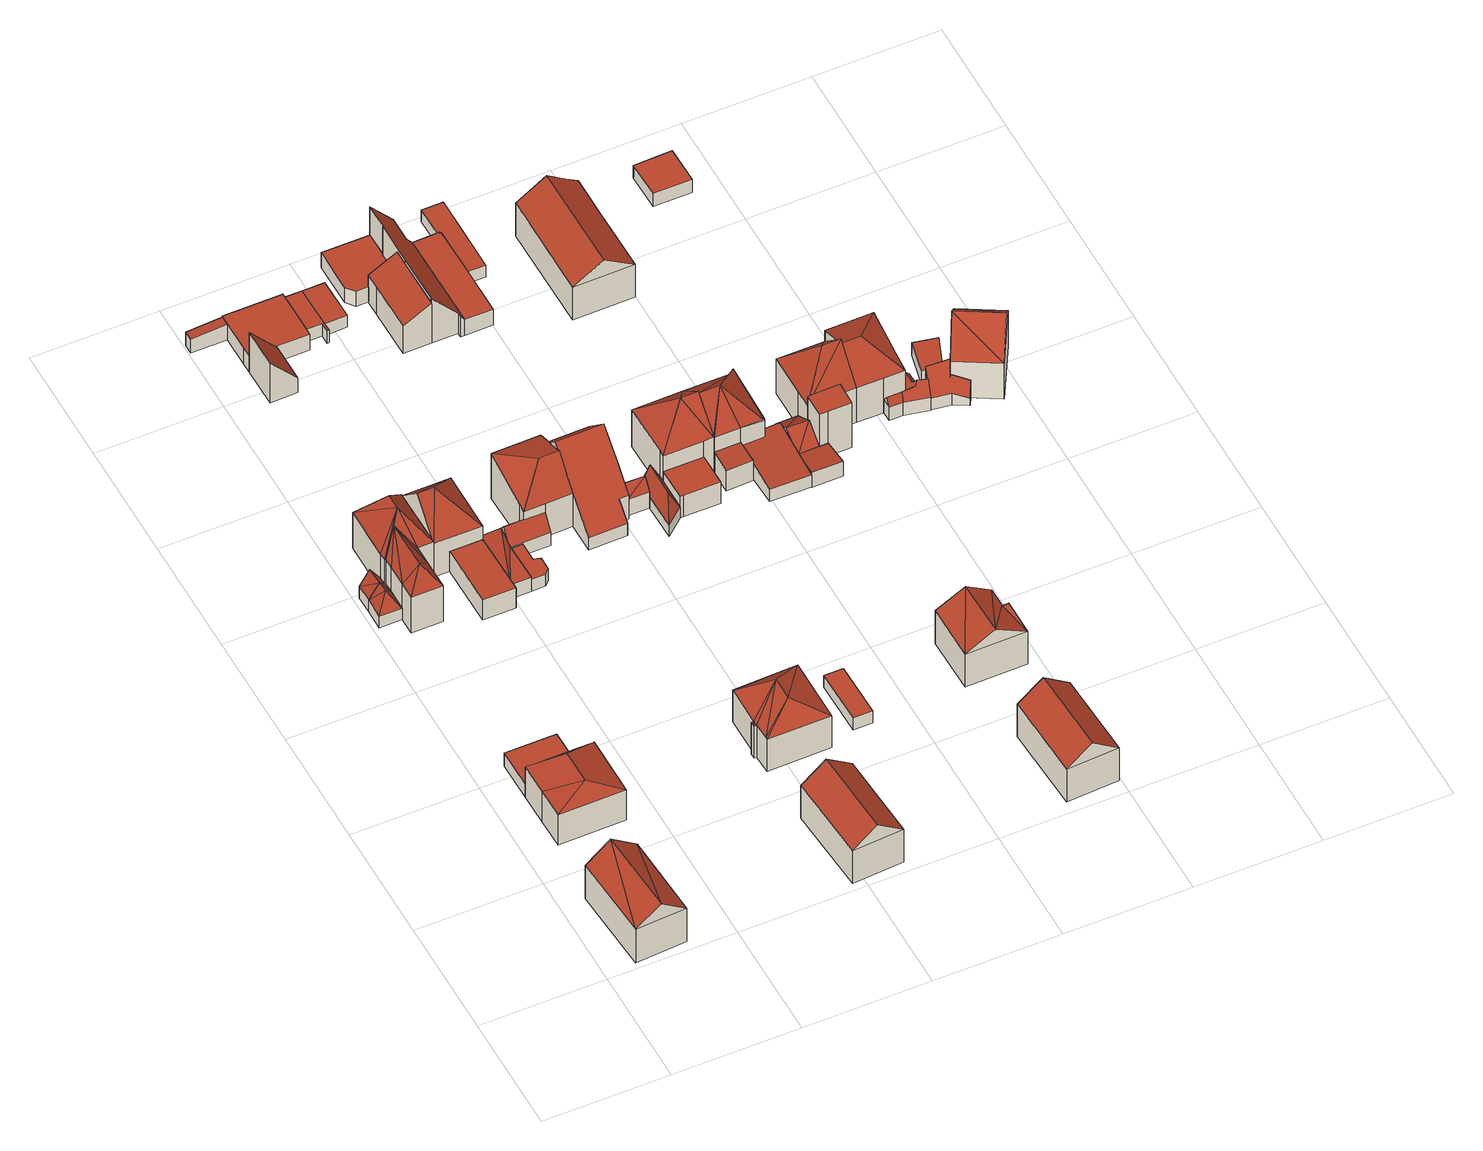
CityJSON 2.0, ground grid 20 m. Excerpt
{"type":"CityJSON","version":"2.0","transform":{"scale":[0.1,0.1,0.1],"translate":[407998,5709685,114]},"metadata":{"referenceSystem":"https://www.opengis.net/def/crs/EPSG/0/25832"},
"CityObjects":{
"building1":{"type":"Building","attributes":{"Gemeindeschluessel":"05978036","Geometrietyp2DReferenz":"3000","function":"31001_1000","roofType":"3100","measuredHeight":9.78},"geometry":[{"type":"MultiSurface","lod":"2","boundaries":[[[0,1,2,3]],[[1,4,5,2]],[[4,6,7,5]],[[6,0,3,7]],[[4,1,8]],[[0,6,9]],[[8,0,9]],[[0,8,1]],[[4,9,6]],[[9,4,8]],[[3,2,5,7]]],"semantics":{"surfaces":[{"type":"WallSurface"},{"type":"RoofSurface"},{"type":"GroundSurface"}],"values":[0,0,0,0,0,0,1,1,1,1,2]}}]},
"building2":{"type":"Building","attributes":{"Gemeindeschluessel":"05978036","Geometrietyp2DReferenz":"3000","function":"31001_1000","roofType":"5000","measuredHeight":8.57},"geometry":[{"type":"MultiSurface","lod":"2","boundaries":[[[10,11,12,13]],[[11,14,15,12]],[[14,16,17,15]],[[16,18,19,17]],[[18,20,21,19]],[[20,22,23,21]],[[22,24,13,23]],[[24,10,13]],[[20,18,25]],[[14,11,10,24,26]],[[18,16,14,26,25]],[[24,22,25,26]],[[22,20,25]],[[12,15,17,19,21,23,13]]],"semantics":{"surfaces":[{"type":"WallSurface"},{"type":"RoofSurface"},{"type":"GroundSurface"}],"values":[0,0,0,0,0,0,0,0,1,1,1,1,1,2]}}]},
"building3":{"type":"Building","attributes":{"Gemeindeschluessel":"05978036","Geometrietyp2DReferenz":"3000","function":"31001_2460","roofType":"1000","measuredHeight":2.71},"geometry":[{"type":"MultiSurface","lod":"2","boundaries":[[[27,28,29,13]],[[28,30,31,29]],[[30,32,33,31]],[[32,34,12,33]],[[34,27,13,12]],[[34,32,30,28,27]],[[13,29,31,33,12]]],"semantics":{"surfaces":[{"type":"WallSurface"},{"type":"RoofSurface"},{"type":"GroundSurface"}],"values":[0,0,0,0,0,1,2]}}]},
"building4":{"type":"Building","attributes":{"Gemeindeschluessel":"05978036","Geometrietyp2DReferenz":"3000","function":"31001_2460","roofType":"5000","measuredHeight":5.04},"geometry":[{"type":"MultiSurface","lod":"2","boundaries":[[[35,36,37,38]],[[36,39,40,37]],[[39,41,42,40]],[[41,43,44,42]],[[43,45,46,44]],[[45,47,48,46]],[[47,49,50,48]],[[49,35,38,50]],[[35,51,52]],[[49,51,35]],[[49,53,51]],[[49,54,53]],[[54,49,47]],[[54,47,45]],[[53,43,41]],[[54,43,53]],[[43,54,45]],[[51,53,41,39]],[[52,51,39,36]],[[52,36,35]],[[38,37,40,42,44,46,48,50]]],"semantics":{"surfaces":[{"type":"WallSurface"},{"type":"RoofSurface"},{"type":"GroundSurface"}],"values":[0,0,0,0,0,0,0,0,1,1,1,1,1,1,1,1,1,1,1,0,2]}}]},
"building5":{"type":"Building","attributes":{"Gemeindeschluessel":"05978036","Geometrietyp2DReferenz":"3000","function":"31001_1000","roofType":"5000","measuredHeight":12.4},"geometry":[{"type":"MultiSurface","lod":"2","boundaries":[[[55,56,57,37]],[[56,58,59,57]],[[58,60,61,59]],[[60,62,63,61]],[[62,64,65,63]],[[64,66,67,65]],[[66,68,69,67]],[[68,70,46,69]],[[70,71,44,46]],[[71,72,42,44]],[[72,73,40,42]],[[73,55,37,40]],[[73,74,75]],[[74,73,72]],[[62,75,74]],[[75,62,60]],[[71,74,72]],[[70,74,71]],[[70,76,74]],[[76,70,68]],[[76,68,66]],[[74,64,62]],[[76,64,74]],[[64,76,66]],[[77,75,60,58]],[[77,58,56]],[[56,75,77]],[[55,75,56]],[[75,55,73]],[[37,57,59,61,63,65,67,69,46,44,42,40]]],"semantics":{"surfaces":[{"type":"WallSurface"},{"type":"RoofSurface"},{"type":"GroundSurface"}],"values":[0,0,0,0,0,0,0,0,0,0,0,0,1,1,1,1,1,1,1,1,1,1,1,1,1,1,1,1,1,2]}}]},
"building6":{"type":"Building","attributes":{"Gemeindeschluessel":"05978036","Geometrietyp2DReferenz":"3000","function":"31001_1000"},"children":["building6-1","building6-2"]},
"building6-1":{"type":"BuildingPart","attributes":{"roofType":"1000","measuredHeight":4},"parents":["building6"],"geometry":[{"type":"MultiSurface","lod":"2","boundaries":[[[78,79,80,81]],[[79,82,83,80]],[[82,84,85,83]],[[84,86,87,85]],[[86,84,82,79,78]],[[81,80,83,85,87]],[[81,87,86,78]]],"semantics":{"surfaces":[{"type":"WallSurface"},{"type":"RoofSurface"},{"type":"GroundSurface"},{"type":"ClosureSurface"}],"values":[0,0,0,0,1,2,3]}}]},
"building6-2":{"type":"BuildingPart","attributes":{"roofType":"5000","measuredHeight":12.11},"parents":["building6"],"geometry":[{"type":"MultiSurface","lod":"2","boundaries":[[[88,89,90,91]],[[89,92,78,81,90]],[[93,88,91,94]],[[92,89,95]],[[88,93,96]],[[89,96,95]],[[96,89,88]],[[93,95,96]],[[95,93,92]],[[91,90,81,87,94]],[[94,87,86,78,92,93]],[[87,81,78,86]]],"semantics":{"surfaces":[{"type":"WallSurface"},{"type":"RoofSurface"},{"type":"GroundSurface"},{"type":"ClosureSurface"}],"values":[0,0,0,1,0,1,1,1,1,2,0,3]}}]},
"building7":{"type":"Building","attributes":{"Gemeindeschluessel":"05978036","Geometrietyp2DReferenz":"3000","function":"31001_1310","roofType":"2100","measuredHeight":3.03},"geometry":[{"type":"MultiSurface","lod":"2","boundaries":[[[97,98,99,100]],[[98,101,102,99]],[[101,103,104,102]],[[103,97,100,104]],[[103,101,98,97]],[[100,99,102,104]]],"semantics":{"surfaces":[{"type":"WallSurface"},{"type":"RoofSurface"},{"type":"GroundSurface"}],"values":[0,0,0,0,1,2]}}]},
"building8":{"type":"Building","attributes":{"Gemeindeschluessel":"05978036","Geometrietyp2DReferenz":"3000","function":"31001_2460","roofType":"5000","measuredHeight":3.91},"geometry":[{"type":"MultiSurface","lod":"2","boundaries":[[[105,106,107,108]],[[106,109,110,107]],[[109,111,112,110]],[[111,113,114,112]],[[113,115,116,114]],[[115,105,108,116]],[[117,118,105]],[[105,115,117]],[[106,113,111,109]],[[113,106,118]],[[118,117,113]],[[105,118,106]],[[113,117,115]],[[108,107,110,112,114,116]]],"semantics":{"surfaces":[{"type":"WallSurface"},{"type":"RoofSurface"},{"type":"GroundSurface"}],"values":[0,0,0,0,0,0,1,1,1,1,1,0,0,2]}}]},
"building9":{"type":"Building","attributes":{"Gemeindeschluessel":"05978036","Geometrietyp2DReferenz":"3000","function":"31001_1000","roofType":"3100","measuredHeight":9.77},"geometry":[{"type":"MultiSurface","lod":"2","boundaries":[[[119,120,121,122]],[[120,123,124,121]],[[123,125,126,124]],[[125,119,122,126]],[[123,120,127]],[[119,125,128]],[[120,119,128,127]],[[125,123,127,128]],[[122,121,124,126]]],"semantics":{"surfaces":[{"type":"WallSurface"},{"type":"RoofSurface"},{"type":"GroundSurface"}],"values":[0,0,0,0,0,0,1,1,2]}}]},
"building10":{"type":"Building","attributes":{"Gemeindeschluessel":"05978036","Geometrietyp2DReferenz":"3000","function":"31001_1310","roofType":"1000","measuredHeight":2.36},"geometry":[{"type":"MultiSurface","lod":"2","boundaries":[[[129,130,131,132]],[[130,133,134,131]],[[133,135,136,134]],[[135,137,138,136]],[[137,139,140,138]],[[139,141,142,140]],[[141,129,132,142]],[[141,139,137,135,133,130,129]],[[132,131,134,136,138,140,142]]],"semantics":{"surfaces":[{"type":"WallSurface"},{"type":"RoofSurface"},{"type":"GroundSurface"}],"values":[0,0,0,0,0,0,0,1,2]}}]},
"building11":{"type":"Building","attributes":{"Gemeindeschluessel":"05978036","Geometrietyp2DReferenz":"3000","function":"31001_1000"},"children":["building11-1","building11-2"]},
"building11-1":{"type":"BuildingPart","attributes":{"roofType":"2100","measuredHeight":8.08},"parents":["building11"],"geometry":[{"type":"MultiSurface","lod":"2","boundaries":[[[143,144,145,146]],[[144,147,148,149,145]],[[150,143,146,151]],[[150,152,147,144,143]],[[146,145,149,151]],[[152,148,147]],[[150,151,149,148,152]]],"semantics":{"surfaces":[{"type":"WallSurface"},{"type":"RoofSurface"},{"type":"GroundSurface"},{"type":"ClosureSurface"}],"values":[0,0,0,1,2,0,3]}}]},
"building11-2":{"type":"BuildingPart","attributes":{"roofType":"1000","measuredHeight":3.23},"parents":["building11"],"geometry":[{"type":"MultiSurface","lod":"2","boundaries":[[[153,154,155,156]],[[154,157,158,155]],[[157,159,160,158]],[[159,161,150,151,160]],[[148,162,163,149]],[[162,164,165,163]],[[164,153,156,165]],[[164,162,148,152,161,159,157,154,153]],[[156,155,158,160,151,149,163,165]],[[150,161,152]],[[149,151,150,152,148]]],"semantics":{"surfaces":[{"type":"WallSurface"},{"type":"RoofSurface"},{"type":"GroundSurface"},{"type":"ClosureSurface"}],"values":[0,0,0,0,0,0,0,1,2,0,3]}}]},
"building12":{"type":"Building","attributes":{"Gemeindeschluessel":"05978036","Geometrietyp2DReferenz":"3000","function":"31001_1310","roofType":"5000","measuredHeight":4.98},"geometry":[{"type":"MultiSurface","lod":"2","boundaries":[[[166,167,168,169]],[[167,170,171,168]],[[170,172,173,171]],[[172,174,175,173]],[[174,176,107,175]],[[176,177,108,107]],[[177,166,169,108]],[[178,179,180,181,176,174,172]],[[180,182,183,181]],[[176,181,183,177]],[[177,183,182,166]],[[166,182,180,179,167]],[[167,179,178,170]],[[170,178,172]],[[169,168,171,173,175,107,108]]],"semantics":{"surfaces":[{"type":"WallSurface"},{"type":"RoofSurface"},{"type":"GroundSurface"}],"values":[0,0,0,0,0,0,0,1,1,0,0,0,0,0,2]}}]},
"building13":{"type":"Building","attributes":{"Gemeindeschluessel":"05978036","Geometrietyp2DReferenz":"3000","function":"31001_1000","roofType":"5000","measuredHeight":9.37},"geometry":[{"type":"MultiSurface","lod":"2","boundaries":[[[184,185,186,187]],[[185,188,189,186]],[[188,190,191,189]],[[190,192,193,191]],[[192,194,195,193]],[[194,196,197,195]],[[196,198,199,197]],[[198,184,187,199]],[[200,201,202]],[[201,200,184]],[[203,190,188]],[[190,203,204]],[[202,204,203]],[[202,192,204]],[[202,198,192]],[[198,202,201]],[[198,194,192]],[[194,198,196]],[[200,188,185]],[[200,203,188]],[[203,200,202]],[[185,184,200]],[[192,190,204]],[[184,198,201]],[[187,186,189,191,193,195,197,199]]],"semantics":{"surfaces":[{"type":"WallSurface"},{"type":"RoofSurface"},{"type":"GroundSurface"}],"values":[0,0,0,0,0,0,0,0,1,1,1,1,1,1,1,1,1,1,1,1,1,0,0,0,2]}}]},
"building14":{"type":"Building","attributes":{"Gemeindeschluessel":"05978036","Geometrietyp2DReferenz":"3000","function":"31001_1000","roofType":"5000","measuredHeight":11.24},"geometry":[{"type":"MultiSurface","lod":"2","boundaries":[[[205,206,207,208]],[[206,209,210,207]],[[209,211,212,210]],[[211,213,214,212]],[[213,215,216,214]],[[215,205,208,216]],[[211,209,206,217]],[[205,215,218,217,206]],[[211,217,218,213]],[[218,215,213]],[[208,207,210,212,214,216]]],"semantics":{"surfaces":[{"type":"WallSurface"},{"type":"RoofSurface"},{"type":"GroundSurface"}],"values":[0,0,0,0,0,0,1,1,1,0,2]}}]},
"building15":{"type":"Building","attributes":{"Gemeindeschluessel":"05978036","Geometrietyp2DReferenz":"3000","function":"31001_2460","roofType":"1000","measuredHeight":2.53},"geometry":[{"type":"MultiSurface","lod":"2","boundaries":[[[219,220,158,221]],[[220,222,155,158]],[[222,223,224,155]],[[223,225,226,224]],[[225,227,228,226]],[[227,229,230,228]],[[229,219,221,230]],[[229,227,225,223,222,220,219]],[[221,158,155,224,226,228,230]]],"semantics":{"surfaces":[{"type":"WallSurface"},{"type":"RoofSurface"},{"type":"GroundSurface"}],"values":[0,0,0,0,0,0,0,1,2]}}]},
"building16":{"type":"Building","attributes":{"Gemeindeschluessel":"05978036","Geometrietyp2DReferenz":"3000","function":"31001_2460","roofType":"1000","measuredHeight":2.4},"geometry":[{"type":"MultiSurface","lod":"2","boundaries":[[[223,231,232,233]],[[231,234,235,232]],[[234,225,236,235]],[[225,223,233,236]],[[225,234,231,223]],[[233,232,235,236]]],"semantics":{"surfaces":[{"type":"WallSurface"},{"type":"RoofSurface"},{"type":"GroundSurface"}],"values":[0,0,0,0,1,2]}}]},
"building17":{"type":"Building","attributes":{"Gemeindeschluessel":"05978036","Geometrietyp2DReferenz":"3000","function":"31001_1000","roofType":"5000","measuredHeight":11.85},"geometry":[{"type":"MultiSurface","lod":"2","boundaries":[[[237,238,239,240]],[[238,241,242,239]],[[241,243,244,242]],[[243,245,246,244]],[[245,247,248,246]],[[247,249,250,248]],[[249,251,252,250]],[[251,253,254,252]],[[253,255,254]],[[255,237,240,254]],[[256,257,238,237]],[[247,245,243,241,257,256,255,253,251,249]],[[241,238,257]],[[237,255,256]],[[240,239,242,244,246,248,250,252,254]]],"semantics":{"surfaces":[{"type":"WallSurface"},{"type":"RoofSurface"},{"type":"GroundSurface"}],"values":[0,0,0,0,0,0,0,0,0,0,1,1,0,0,2]}}]},
"building18":{"type":"Building","attributes":{"Gemeindeschluessel":"05978036","Geometrietyp2DReferenz":"3000","function":"31001_2460","roofType":"1000","measuredHeight":2.38},"geometry":[{"type":"MultiSurface","lod":"2","boundaries":[[[258,259,260,261]],[[259,262,263,260]],[[262,264,265,263]],[[264,266,267,265]],[[266,258,261,267]],[[266,264,262,259,258]],[[261,260,263,265,267]]],"semantics":{"surfaces":[{"type":"WallSurface"},{"type":"RoofSurface"},{"type":"GroundSurface"}],"values":[0,0,0,0,0,1,2]}}]},
"building19":{"type":"Building","attributes":{"Gemeindeschluessel":"05978036","Geometrietyp2DReferenz":"3000","function":"31001_1310","roofType":"3100","measuredHeight":5.17},"geometry":[{"type":"MultiSurface","lod":"2","boundaries":[[[268,269,270,271]],[[269,272,273,270]],[[272,274,275,273]],[[274,268,271,275]],[[272,269,276]],[[268,274,277]],[[269,277,276]],[[277,269,268]],[[274,276,277]],[[276,274,272]],[[271,270,273,275]]],"semantics":{"surfaces":[{"type":"WallSurface"},{"type":"RoofSurface"},{"type":"GroundSurface"}],"values":[0,0,0,0,0,0,1,1,1,1,2]}}]},
"building20":{"type":"Building","attributes":{"Gemeindeschluessel":"05978036","Geometrietyp2DReferenz":"3000","function":"31001_1000"},"children":["building20-1","building20-2"]},
"building20-1":{"type":"BuildingPart","attributes":{"roofType":"1000","measuredHeight":3.01},"parents":["building20"],"geometry":[{"type":"MultiSurface","lod":"2","boundaries":[[[278,279,280,281]],[[279,282,283,280]],[[282,284,285,283]],[[284,286,287,285]],[[286,288,289,287]],[[290,291,292,293]],[[291,294,295,292]],[[294,278,281,295]],[[294,291,290,288,286,284,282,279,278]],[[281,280,283,285,287,289,293,292,295]],[[293,289,288,290]]],"semantics":{"surfaces":[{"type":"WallSurface"},{"type":"RoofSurface"},{"type":"GroundSurface"},{"type":"ClosureSurface"}],"values":[0,0,0,0,0,0,0,0,1,2,3]}}]},
"building20-2":{"type":"BuildingPart","attributes":{"roofType":"2100","measuredHeight":7.98},"parents":["building20"],"geometry":[{"type":"MultiSurface","lod":"2","boundaries":[[[296,297,298,289,288]],[[297,299,300,298]],[[299,301,302,300]],[[301,303,304,302]],[[303,305,306,304]],[[305,307,290,293,306]],[[307,305,303,301,299,297,296]],[[289,298,300,302,304,306,293]],[[288,290,307,296]],[[288,289,293,290]]],"semantics":{"surfaces":[{"type":"WallSurface"},{"type":"RoofSurface"},{"type":"GroundSurface"},{"type":"ClosureSurface"}],"values":[0,0,0,0,0,0,1,2,0,3]}}]},
"building21":{"type":"Building","attributes":{"Gemeindeschluessel":"05978036","Geometrietyp2DReferenz":"3000","function":"31001_2460","roofType":"5000","measuredHeight":5.17},"geometry":[{"type":"MultiSurface","lod":"2","boundaries":[[[308,309,310,270]],[[309,311,312,310]],[[311,313,314,312]],[[313,308,270,314]],[[315,313,311]],[[316,315,311,309]],[[316,309,308]],[[315,316,308,313]],[[270,310,312,314]]],"semantics":{"surfaces":[{"type":"WallSurface"},{"type":"RoofSurface"},{"type":"GroundSurface"}],"values":[0,0,0,0,1,1,0,1,2]}}]},
"building22":{"type":"Building","attributes":{"Gemeindeschluessel":"05978036","Geometrietyp2DReferenz":"3000","function":"31001_1000"},"children":["building22-1","building22-2"]},
"building22-1":{"type":"BuildingPart","attributes":{"roofType":"1000","measuredHeight":3.23},"parents":["building22"],"geometry":[{"type":"MultiSurface","lod":"2","boundaries":[[[317,318,319,320]],[[317,321,322,318]],[[321,323,324,322]],[[323,325,326,324]],[[325,327,328,326]],[[327,329,330,328]],[[329,327,325,323,321,317,320]],[[319,318,322,324,326,328,330]],[[320,319,330,329]]],"semantics":{"surfaces":[{"type":"WallSurface"},{"type":"RoofSurface"},{"type":"GroundSurface"},{"type":"ClosureSurface"}],"values":[0,0,0,0,0,0,1,2,3]}}]},
"building22-2":{"type":"BuildingPart","attributes":{"roofType":"2100","measuredHeight":8.91},"parents":["building22"],"geometry":[{"type":"MultiSurface","lod":"2","boundaries":[[[329,331,332,330]],[[331,333,334,332]],[[333,335,302,334]],[[335,336,300,302]],[[336,337,298,300]],[[337,338,287,298]],[[338,339,285,287]],[[339,340,283,285]],[[340,341,280,283]],[[341,342,343,280]],[[342,344,345,343]],[[344,320,319,345]],[[320,344,342,341,340,339,338,337,336,335,333,331,329]],[[330,332,334,302,300,298,287,285,283,280,343,345,319]],[[329,330,319,320]]],"semantics":{"surfaces":[{"type":"WallSurface"},{"type":"RoofSurface"},{"type":"GroundSurface"},{"type":"ClosureSurface"}],"values":[0,0,0,0,0,0,0,0,0,0,0,0,1,2,3]}}]},
"building23":{"type":"Building","attributes":{"Gemeindeschluessel":"05978036","Geometrietyp2DReferenz":"3000","function":"31001_1000"},"children":["building23-1","building23-2"]},
"building23-1":{"type":"BuildingPart","attributes":{"roofType":"5000","measuredHeight":11.95},"parents":["building23"],"geometry":[{"type":"MultiSurface","lod":"2","boundaries":[[[346,347,310,348,349]],[[347,350,351,310]],[[350,352,353,351]],[[352,354,355,353]],[[354,356,357,358,355]],[[350,347,346,359]],[[354,360,359]],[[354,359,346,356]],[[360,352,359]],[[359,352,350]],[[352,360,354]],[[358,348,310,351,353,355]],[[349,357,356,346]],[[349,348,358,357]]],"semantics":{"surfaces":[{"type":"WallSurface"},{"type":"RoofSurface"},{"type":"GroundSurface"},{"type":"ClosureSurface"}],"values":[0,0,0,0,0,1,1,1,1,1,0,2,0,3]}}]},
"building23-2":{"type":"BuildingPart","attributes":{"roofType":"1000","measuredHeight":4.26},"parents":["building23"],"geometry":[{"type":"MultiSurface","lod":"2","boundaries":[[[361,349,348,312]],[[357,362,363,358]],[[362,364,365,363]],[[364,361,312,365]],[[364,362,357,349,361]],[[312,348,358,363,365]],[[358,348,349,357]]],"semantics":{"surfaces":[{"type":"WallSurface"},{"type":"RoofSurface"},{"type":"GroundSurface"},{"type":"ClosureSurface"}],"values":[0,0,0,0,1,2,3]}}]},
"building24":{"type":"Building","attributes":{"Gemeindeschluessel":"05978036","Geometrietyp2DReferenz":"3000","function":"31001_1000","roofType":"3100","measuredHeight":9.8},"geometry":[{"type":"MultiSurface","lod":"2","boundaries":[[[366,367,368,369]],[[367,370,371,368]],[[370,372,373,371]],[[372,366,369,373]],[[370,367,374]],[[366,372,375]],[[367,366,375,374]],[[372,370,374,375]],[[369,368,371,373]]],"semantics":{"surfaces":[{"type":"WallSurface"},{"type":"RoofSurface"},{"type":"GroundSurface"}],"values":[0,0,0,0,0,0,1,1,2]}}]},
"building25":{"type":"Building","attributes":{"Gemeindeschluessel":"05978036","Geometrietyp2DReferenz":"3000","function":"31001_2460","roofType":"1000","measuredHeight":2.29},"geometry":[{"type":"MultiSurface","lod":"2","boundaries":[[[376,377,322,324]],[[377,378,318,322]],[[378,379,380,318]],[[379,381,382,380]],[[381,383,384,382]],[[383,385,386,384]],[[385,387,326,386]],[[387,376,324,326]],[[387,385,383,381,379,378,377,376]],[[324,322,318,380,382,384,386,326]]],"semantics":{"surfaces":[{"type":"WallSurface"},{"type":"RoofSurface"},{"type":"GroundSurface"}],"values":[0,0,0,0,0,0,0,0,1,2]}}]},
"building26":{"type":"Building","attributes":{"Gemeindeschluessel":"05978036","Geometrietyp2DReferenz":"3000","function":"31001_1000","roofType":"5000","measuredHeight":9.3},"geometry":[{"type":"MultiSurface","lod":"2","boundaries":[[[388,389,390,391]],[[389,392,393,390]],[[392,394,395,393]],[[394,396,397,395]],[[396,398,399,397]],[[398,388,391,399]],[[400,398,401]],[[398,400,388]],[[392,396,394]],[[392,401,396]],[[389,401,392]],[[401,389,400]],[[389,388,400]],[[398,396,401]],[[391,390,393,395,397,399]]],"semantics":{"surfaces":[{"type":"WallSurface"},{"type":"RoofSurface"},{"type":"GroundSurface"}],"values":[0,0,0,0,0,0,1,1,1,1,1,1,0,0,2]}}]},
"building27":{"type":"Building","attributes":{"Gemeindeschluessel":"05978036","Geometrietyp2DReferenz":"3000","function":"31001_1000"},"children":["building27-1","building27-2"]},
"building27-1":{"type":"BuildingPart","attributes":{"roofType":"2100","measuredHeight":4.41},"parents":["building27"],"geometry":[{"type":"MultiSurface","lod":"2","boundaries":[[[402,403,404,405]],[[403,406,407,404]],[[406,408,409,407]],[[408,406,403,402]],[[405,404,407,409]],[[405,409,408,402]]],"semantics":{"surfaces":[{"type":"WallSurface"},{"type":"RoofSurface"},{"type":"GroundSurface"},{"type":"ClosureSurface"}],"values":[0,0,0,1,2,3]}}]},
"building27-2":{"type":"BuildingPart","attributes":{"roofType":"5000","measuredHeight":11.87},"parents":["building27"],"geometry":[{"type":"MultiSurface","lod":"2","boundaries":[[[410,354,355,409,408]],[[354,352,353,355]],[[352,411,412,353]],[[411,413,414,412]],[[415,416,413]],[[416,415,417]],[[411,417,415]],[[411,418,417]],[[418,411,352]],[[417,419,416]],[[417,410,419]],[[417,354,410]],[[354,417,418]],[[352,354,418]],[[413,411,415]],[[409,355,353,412,414,405]],[[405,414,413,416,419,402]],[[419,416,413]],[[408,402,419,410]],[[408,409,405,402]]],"semantics":{"surfaces":[{"type":"WallSurface"},{"type":"RoofSurface"},{"type":"GroundSurface"},{"type":"ClosureSurface"}],"values":[0,0,0,0,1,1,1,1,1,1,1,1,1,0,0,2,0,3,0,3]}}]},
"building28":{"type":"Building","attributes":{"Gemeindeschluessel":"05978036","Geometrietyp2DReferenz":"3000","function":"31001_2460","roofType":"2100","measuredHeight":3.79},"geometry":[{"type":"MultiSurface","lod":"2","boundaries":[[[420,421,422,423]],[[421,424,425,422]],[[424,426,427,425]],[[426,428,429,427]],[[428,430,431,429]],[[430,432,433,431]],[[432,420,423,433]],[[432,430,428,426,424,421,420]],[[423,422,425,427,429,431,433]]],"semantics":{"surfaces":[{"type":"WallSurface"},{"type":"RoofSurface"},{"type":"GroundSurface"}],"values":[0,0,0,0,0,0,0,1,2]}}]},
"building29":{"type":"Building","attributes":{"Gemeindeschluessel":"05978036","Geometrietyp2DReferenz":"3000","function":"31001_2460"},"children":["building29-1","building29-2"]},
"building29-1":{"type":"BuildingPart","attributes":{"roofType":"2100","measuredHeight":3.01},"parents":["building29"],"geometry":[{"type":"MultiSurface","lod":"2","boundaries":[[[434,435,436,437,438]],[[439,440,441,442,443]],[[440,444,445,441]],[[444,434,438,445]],[[444,440,439,435,434]],[[438,437,442,441,445]],[[443,436,435,439]],[[443,442,437,436]]],"semantics":{"surfaces":[{"type":"WallSurface"},{"type":"RoofSurface"},{"type":"GroundSurface"},{"type":"ClosureSurface"}],"values":[0,0,0,0,1,2,0,3]}}]},
"building29-2":{"type":"BuildingPart","attributes":{"roofType":"3100","measuredHeight":4.51},"parents":["building29"],"geometry":[{"type":"MultiSurface","lod":"2","boundaries":[[[446,447,448,449]],[[447,443,442,448]],[[436,450,451,437]],[[450,452,453,451]],[[452,446,449,453]],[[454,455,456,446]],[[446,452,457,454]],[[436,443,455]],[[454,436,455]],[[450,457,452]],[[436,454,457,450]],[[447,456,455,443]],[[446,456,447]],[[449,448,442,437,451,453]],[[437,442,443,436]]],"semantics":{"surfaces":[{"type":"WallSurface"},{"type":"RoofSurface"},{"type":"GroundSurface"},{"type":"ClosureSurface"}],"values":[0,0,0,0,0,1,1,1,1,0,0,0,0,2,3]}}]},
"building30":{"type":"Building","attributes":{"Gemeindeschluessel":"05978036","Geometrietyp2DReferenz":"3000","function":"31001_3060","roofType":"3100","measuredHeight":9.87},"geometry":[{"type":"MultiSurface","lod":"2","boundaries":[[[458,459,460,461]],[[459,462,463,460]],[[462,464,465,463]],[[464,466,467,465]],[[466,468,469,467]],[[468,470,471,469]],[[470,458,461,471]],[[459,458,470,472,473,474,462]],[[464,474,473,466]],[[468,472,470]],[[466,473,472,468]],[[462,474,464]],[[461,460,463,465,467,469,471]]],"semantics":{"surfaces":[{"type":"WallSurface"},{"type":"RoofSurface"},{"type":"GroundSurface"}],"values":[0,0,0,0,0,0,0,1,1,0,0,0,2]}}]},
"building31":{"type":"Building","attributes":{"Gemeindeschluessel":"05978036","Geometrietyp2DReferenz":"3000","function":"31001_1000"},"children":["building31-1","building31-2"]},
"building31-1":{"type":"BuildingPart","attributes":{"roofType":"9999","measuredHeight":9},"parents":["building31"],"geometry":[{"type":"MultiSurface","lod":"2","boundaries":[[[475,476,477,478,479]],[[479,478,480,481,482]],[[483,480,478,477]],[[477,476,484,485,483]],[[476,475,486,484]],[[475,479,482,486]],[[483,485,481,480]],[[482,481,485,484,486]]],"semantics":{"surfaces":[{"type":"RoofSurface"},{"type":"WallSurface"},{"type":"GroundSurface"}],"values":[0,1,1,1,1,1,1,2]}}]},
"building31-2":{"type":"BuildingPart","attributes":{"roofType":"5000","measuredHeight":12.23},"parents":["building31"],"geometry":[{"type":"MultiSurface","lod":"2","boundaries":[[[480,487,488,481]],[[487,489,490,488]],[[489,491,492,490]],[[491,493,494,492]],[[493,483,485,494]],[[489,487,480,495]],[[480,496,495]],[[496,480,483,493]],[[491,495,496]],[[495,491,489]],[[491,496,493]],[[485,481,488,490,492,494]],[[481,485,483,480]]],"semantics":{"surfaces":[{"type":"WallSurface"},{"type":"RoofSurface"},{"type":"GroundSurface"},{"type":"ClosureSurface"}],"values":[0,0,0,0,0,1,1,1,1,1,0,2,3]}}]},
"building32":{"type":"Building","attributes":{"Gemeindeschluessel":"05978036","Geometrietyp2DReferenz":"3000","function":"31001_1000","roofType":"5000","measuredHeight":11.52},"geometry":[{"type":"MultiSurface","lod":"2","boundaries":[[[497,498,499,500]],[[498,501,502,499]],[[501,503,504,502]],[[503,493,494,504]],[[493,491,492,494]],[[491,497,500,492]],[[501,505,506,507]],[[508,507,506,509]],[[501,507,508,493,503]],[[491,509,506,497]],[[493,508,509,491]],[[497,506,505,498]],[[498,505,501]],[[500,499,502,504,494,492]]],"semantics":{"surfaces":[{"type":"WallSurface"},{"type":"RoofSurface"},{"type":"GroundSurface"}],"values":[0,0,0,0,0,0,1,1,1,0,0,0,0,2]}}]},
"building33":{"type":"Building","attributes":{"Gemeindeschluessel":"05978036","Geometrietyp2DReferenz":"3000","function":"31001_1310","roofType":"5000","measuredHeight":4.89},"geometry":[{"type":"MultiSurface","lod":"2","boundaries":[[[510,511,512,513]],[[511,514,515,512]],[[514,516,517,515]],[[516,518,519,517]],[[518,520,521,519]],[[520,522,523,521]],[[522,524,525,523]],[[524,526,527,525]],[[526,510,513,527]],[[528,529,526,524]],[[530,531,532,528,524,522]],[[530,522,520]],[[533,531,530,520,518]],[[534,533,518,516]],[[534,516,514]],[[532,531,533,534,514,511]],[[529,528,532,511,510]],[[529,510,526]],[[513,512,515,517,519,521,523,525,527]]],"semantics":{"surfaces":[{"type":"WallSurface"},{"type":"RoofSurface"},{"type":"GroundSurface"}],"values":[0,0,0,0,0,0,0,0,0,1,1,0,1,1,1,1,1,0,2]}}]},
"building34":{"type":"Building","attributes":{"Gemeindeschluessel":"05978036","Geometrietyp2DReferenz":"3000","function":"31001_2460","roofType":"1000","measuredHeight":2.64},"geometry":[{"type":"MultiSurface","lod":"2","boundaries":[[[535,536,537,538]],[[536,539,540,537]],[[539,541,542,540]],[[541,535,538,542]],[[541,539,536,535]],[[538,537,540,542]]],"semantics":{"surfaces":[{"type":"WallSurface"},{"type":"RoofSurface"},{"type":"GroundSurface"}],"values":[0,0,0,0,1,2]}}]},
"building35":{"type":"Building","attributes":{"Gemeindeschluessel":"05978036","Geometrietyp2DReferenz":"3000","function":"31001_1310","roofType":"2100","measuredHeight":6.18},"geometry":[{"type":"MultiSurface","lod":"2","boundaries":[[[543,544,545,546]],[[544,547,548,545]],[[547,549,550,548]],[[549,551,552,550]],[[551,553,554,552]],[[553,555,556,554]],[[555,543,546,556]],[[555,553,551,549,547,544,543]],[[546,545,548,550,552,554,556]]],"semantics":{"surfaces":[{"type":"WallSurface"},{"type":"RoofSurface"},{"type":"GroundSurface"}],"values":[0,0,0,0,0,0,0,1,2]}}]},
"building36":{"type":"Building","attributes":{"Gemeindeschluessel":"05978036","Geometrietyp2DReferenz":"3000","function":"31001_2460","roofType":"1000","measuredHeight":2.48},"geometry":[{"type":"MultiSurface","lod":"2","boundaries":[[[557,558,559,560]],[[558,561,562,559]],[[561,563,564,562]],[[563,557,560,564]],[[563,561,558,557]],[[560,559,562,564]]],"semantics":{"surfaces":[{"type":"WallSurface"},{"type":"RoofSurface"},{"type":"GroundSurface"}],"values":[0,0,0,0,1,2]}}]},
"building37":{"type":"Building","attributes":{"Gemeindeschluessel":"05978036","Geometrietyp2DReferenz":"3000","function":"31001_1000","roofType":"3100","measuredHeight":11.96},"geometry":[{"type":"MultiSurface","lod":"2","boundaries":[[[565,566,567,568]],[[566,569,570,567]],[[569,571,572,570]],[[571,565,568,572]],[[569,566,573]],[[565,571,574]],[[565,573,566]],[[573,565,574]],[[574,569,573]],[[569,574,571]],[[568,567,570,572]]],"semantics":{"surfaces":[{"type":"WallSurface"},{"type":"RoofSurface"},{"type":"GroundSurface"}],"values":[0,0,0,0,0,0,1,1,1,1,2]}}]}
},
"vertices":[
[45,4,84],[36,143,84],[36,143,17],[45,4,17],[118,148,84],[118,148,17],[126,9,84],[126,9,17],[77,146,115],[86,6,115],
[45,349,79],[126,349,80],[126,349,19],[45,349,19],[150,349,80],[150,349,19],[151,349,80],[151,349,19],[151,249,80],[151,249,19],[46,248,80],[46,248,19],[46,297,80],[46,297,19],[45,349,80],[98,270,105],[98,325,105],
[45,349,46],[45,414,46],[45,414,19],[117,414,46],[117,414,19],[125,414,46],[125,414,19],[126,349,46],
[6,788,40],[39,789,40],[39,789,17],[6,788,17],[39,776,40],[39,776,17],[41,776,40],[41,776,17],[41,760,40],[41,760,17],[41,725,40],[41,725,17],[6,725,40],[6,725,17],[6,759,40],[6,759,17],[23,759,67],[22,788,67],[23,759,68],[24,742,68],
[39,789,89],[39,876,89],[39,876,17],[114,877,89],[114,877,17],[115,777,89],[115,777,17],[90,776,89],[90,776,17],[90,745,89],[90,745,17],[90,697,89],[90,697,17],[41,697,89],[41,697,17],[41,725,89],[41,760,89],[41,776,89],[39,776,89],[65,801,123],[77,814,141],[66,721,123],[77,839,141],
[190,777,58],[191,692,58],[191,692,18],[190,777,18],[191,675,58],[191,675,18],[140,675,58],[140,675,18],[139,777,58],[139,777,18],
[114,877,86],[190,877,86],[190,877,18],[114,877,18],[190,777,86],[115,777,86],[115,777,18],[140,827,139],[114,827,139],
[4,1326,36],[60,1326,40],[60,1326,9],[4,1326,9],[60,1310,40],[60,1310,9],[4,1310,36],[4,1310,9],
[222,788,48],[222,758,48],[222,758,20],[222,788,20],[223,693,48],[223,693,20],[223,692,48],[223,692,20],[191,692,48],[191,692,20],[190,788,48],[190,788,20],[190,784,59],[222,785,59],
[377,2,88],[367,144,88],[367,144,22],[377,2,22],[449,150,88],[449,150,22],[458,7,88],[458,7,22],[408,147,119],[417,5,119],
[223,693,43],[222,758,43],[222,758,19],[223,693,19],[242,758,43],[242,758,19],[242,727,43],[242,727,19],[253,723,43],[253,723,19],[253,700,43],[253,700,19],[245,693,43],[245,693,19],
[103,1178,39],[60,1177,90],[60,1177,10],[103,1178,10],[60,1242,90],[60,1242,42],[60,1242,10],[103,1242,39],[103,1242,10],[100,1242,42],
[60,1326,42],[153,1326,42],[153,1326,10],[60,1326,10],[153,1258,42],[153,1258,10],[153,1242,42],[153,1242,10],[103,1242,42],[60,1259,42],[60,1259,10],[60,1310,42],[60,1310,10],
[252,788,45],[252,776,45],[252,776,20],[252,788,20],[285,776,45],[285,776,20],[285,758,46],[285,758,20],[242,758,45],[242,758,20],[222,758,45],[222,788,45],[285,776,69],[252,776,69],[252,776,70],[222,776,70],[252,788,56],[222,788,55],
[364,350,84],[464,351,84],[464,351,20],[364,350,20],[465,246,84],[465,246,20],[365,245,84],[365,245,20],[364,275,84],[364,275,20],[360,275,84],[360,275,20],[360,284,84],[360,284,20],[364,284,84],[364,284,20],[464,351,86],[364,347,86],[414,316,114],[414,278,114],[365,248,86],
[285,776,86],[252,776,86],[252,776,19],[285,776,19],[252,788,89],[252,788,19],[251,874,110],[251,874,19],[327,875,110],[327,875,19],[328,777,86],[328,777,19],[296,818,132],[328,819,132],
[180,1258,35],[153,1258,35],[180,1258,10],[153,1326,35],[182,1326,35],[182,1326,10],[183,1256,35],[183,1256,10],[183,1243,35],[183,1243,10],[180,1243,35],[180,1243,10],
[217,1326,35],[217,1326,11],[182,1326,11],[218,1257,35],[218,1257,11],[183,1256,11],
[327,875,91],[402,876,91],[402,876,20],[327,875,20],[403,788,99],[403,788,20],[403,759,73],[403,759,20],[403,755,68],[403,755,20],[388,754,69],[388,754,20],[388,728,44],[388,728,20],[328,727,44],[328,727,20],[328,777,89],[328,777,20],[328,777,90],[327,830,139],[402,831,139],
[505,261,46],[504,351,46],[504,351,22],[505,261,22],[534,351,46],[534,351,22],[534,350,46],[534,350,22],[535,261,46],[535,261,22],
[403,788,55],[437,788,55],[437,788,22],[403,788,22],[437,759,55],[437,759,22],[403,759,55],[403,759,22],[437,773,74],[403,773,74],
[235,1374,41],[310,1374,41],[310,1374,11],[235,1374,11],[310,1333,41],[310,1333,11],[310,1332,41],[310,1332,11],[309,1332,41],[309,1332,11],[309,1287,41],[309,1287,11],[265,1287,41],[246,1287,41],[246,1287,11],[265,1287,11],[235,1300,41],[235,1300,11],
[309,1287,91],[309,1261,91],[309,1261,11],[309,1181,91],[309,1181,11],[309,1179,91],[309,1179,11],[265,1179,65],[265,1179,11],[265,1261,65],[265,1261,11],[265,1287,65],
[437,788,44],[467,787,44],[467,787,22],[467,724,44],[467,724,22],[438,699,44],[438,699,22],[452,731,74],[452,788,74],
[397,1335,43],[397,1335,11],[355,1334,11],[355,1334,43],[397,1333,43],[397,1333,11],[399,1333,43],[399,1333,11],[400,1258,43],[400,1258,11],[400,1172,43],[400,1172,11],[356,1172,43],[356,1172,11],
[350,1172,51],[350,1172,11],[350,1179,51],[350,1179,11],[309,1179,100],[309,1181,100],[309,1261,100],[309,1332,100],[310,1332,99],[310,1333,99],[310,1374,98],[346,1375,54],[346,1375,11],[346,1334,54],[346,1334,11],
[467,777,96],[467,787,96],[467,777,22],[467,777,65],[466,874,96],[466,874,22],[545,875,96],[545,875,22],[545,778,96],[545,778,22],[529,777,96],[529,777,65],[529,777,22],[518,826,142],[545,826,142],
[467,724,65],[529,724,65],[529,724,22],[472,724,65],[472,724,22],
[707,6,93],[700,146,93],[700,146,27],[707,6,27],[783,150,93],[783,150,27],[790,10,93],[790,10,27],[741,148,125],[748,8,125],
[399,1333,34],[397,1333,34],[397,1335,34],[397,1391,34],[397,1391,11],[431,1391,34],[431,1391,11],[431,1333,34],[431,1333,11],[431,1258,34],[431,1258,11],[400,1258,34],
[677,355,91],[764,356,91],[764,356,25],[677,355,25],[764,323,91],[764,323,25],[774,323,91],[774,323,25],[774,264,91],[774,264,25],[678,263,91],[678,263,25],[724,355,118],[725,264,118],
[586,777,67],[588,743,62],[588,743,22],[586,777,22],[546,742,62],[546,742,22],[546,777,67],[546,777,22],
[546,777,96],[622,875,96],[622,875,22],[623,778,96],[623,778,22],[622,875,104],[623,778,93],[577,824,141],[545,824,141],[586,777,96],
[586,777,61],[623,778,61],[623,778,25],[586,777,25],[623,790,62],[623,790,25],[653,791,62],[653,791,25],[654,694,49],[654,694,25],[590,695,49],[590,695,25],[588,743,56],[588,743,25],
[654,694,54],[654,737,49],[654,737,45],[654,737,24],[654,694,24],[688,738,49],[701,738,49],[701,738,24],[688,738,24],[688,738,45],[702,694,54],[702,694,24],
[688,806,45],[688,776,45],[688,776,24],[688,806,24],[653,791,45],[653,791,24],[653,806,45],[653,806,24],[653,772,69],[688,772,69],[688,776,65],[653,791,56],
[596,1265,81],[596,1237,81],[596,1237,15],[596,1265,15],[597,1130,81],[597,1130,15],[501,1129,81],[501,1129,15],[500,1306,81],[500,1306,15],[576,1306,81],[576,1306,15],[596,1306,81],[596,1306,15],[576,1306,94],[548,1306,114],[549,1129,114],
[701,738,113],[737,738,113],[738,777,113],[688,776,113],[688,738,113],[688,776,93],[688,776,23],[688,738,23],[738,777,93],[737,738,23],[738,777,23],[701,738,23],
[688,806,93],[688,806,23],[688,875,93],[688,875,23],[763,875,93],[763,875,23],[763,777,93],[763,777,23],[735,826,145],[763,826,145],
[838,876,93],[838,806,93],[838,806,23],[838,876,23],[838,777,93],[838,777,23],[805,777,93],[805,777,23],[838,806,99],[838,876,115],[794,824,138],[763,824,138],[763,875,115],
[805,777,50],[838,777,50],[838,777,24],[805,777,24],[838,806,50],[838,806,24],[858,806,50],[858,806,24],[859,783,50],[859,783,24],[871,780,50],[871,780,24],[865,752,50],[865,752,24],[827,760,50],[827,760,24],[805,760,50],[805,760,24],[828,768,63],[805,768,63],[868,766,72],[853,770,73],[849,766,67],[848,776,66],[848,796,66],
[693,1331,42],[753,1332,42],[753,1332,16],[693,1331,16],[754,1271,42],[754,1271,16],[694,1271,42],[694,1271,16],
[895,747,49],[865,752,48],[865,752,25],[895,747,25],[871,780,83],[871,780,25],[907,775,87],[907,775,25],[900,763,70],[900,763,25],[925,749,60],[925,749,25],[917,735,40],[917,735,25],
[875,803,49],[887,857,49],[887,857,24],[875,803,24],[925,849,49],[925,849,24],[905,796,49],[905,796,24],
[949,850,95],[1014,814,95],[1014,814,24],[949,850,24],[965,727,95],[965,727,24],[900,763,95],[900,763,24],[990,770,144],[924,807,144]
]}
